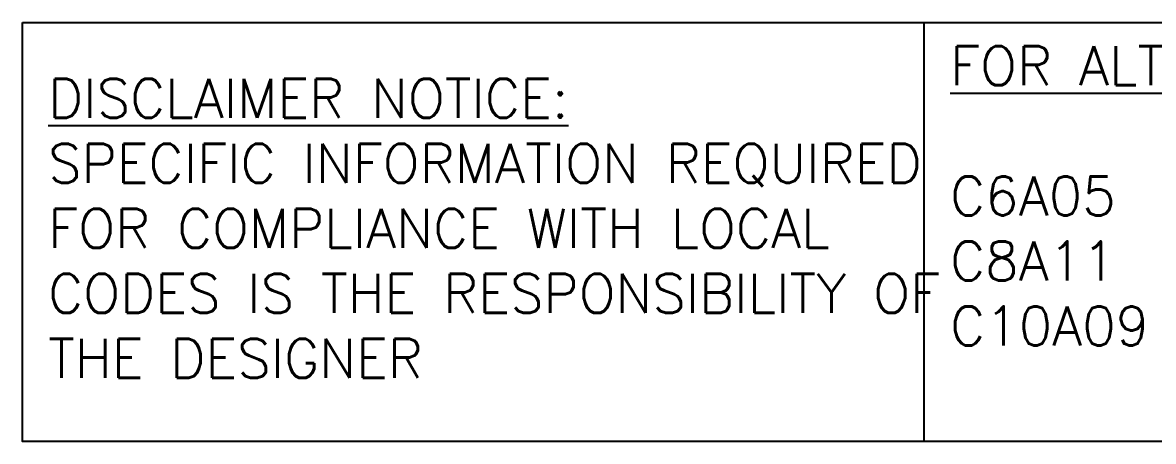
# Model space of a CAD drawing. Header units: inches. Extents: x 142.7 to 205, y -65.8 to 13.3.
# Drawn here: x 149.42 to 165.7, y -65.75 to -59.71 of the extents above; entities that cross this region are included whole.
import ezdxf

# ---------------------------------------------------------------- set-up
doc = ezdxf.new("R2010")
doc.units = ezdxf.units.IN
doc.header["$LTSCALE"] = 0.5
doc.header["$MEASUREMENT"] = 0
doc.layers.add('TEXT', color=4, linetype='Continuous')
doc.styles.get("Standard").update_dxf_attribs({"font": 'romans.shx', "height": 1.125})

msp = doc.modelspace()

# ---------------------------------------------------------------- linework, layer by layer
at = {"layer": 'TEXT'}
msp.add_lwpolyline([(149.416, -59.714), (162.399, -59.714), (162.399, -65.752), (149.416, -65.752)], close=True, dxfattribs=at)
msp.add_lwpolyline([(162.399, -59.714), (180.06, -59.714), (180.06, -65.752), (162.399, -65.752)], dxfattribs=at)

# ---------------------------------------------------------------- texts
at = {"layer": 'TEXT', "char_height": 0.5625, "attachment_point": 4}
for s, insert, width in [('{\\LFOR ALTERNATE CORE THICKNESS SEE:\\P}        ALT. HANGER  LEDGER BRD.\\PC6A05     C6A23      C6A08     \\PC8A11     C8A23      C8A06\\PC10A09    C10A21     C10A04\\P          C12A19     C12A02', (162.775, -62.681), 23.33295), ('{\\LDISCLAIMER NOTICE:}\\PSPECIFIC INFORMATION REQUIRED FOR COMPLIANCE WITH LOCAL CODES IS THE RESPONSIBILITY OF THE DESIGNER', (149.783, -62.681), 14.00235)]:
    msp.add_mtext(s, dxfattribs=dict(at, insert=insert, width=width))

doc.saveas('drawing.dxf')
